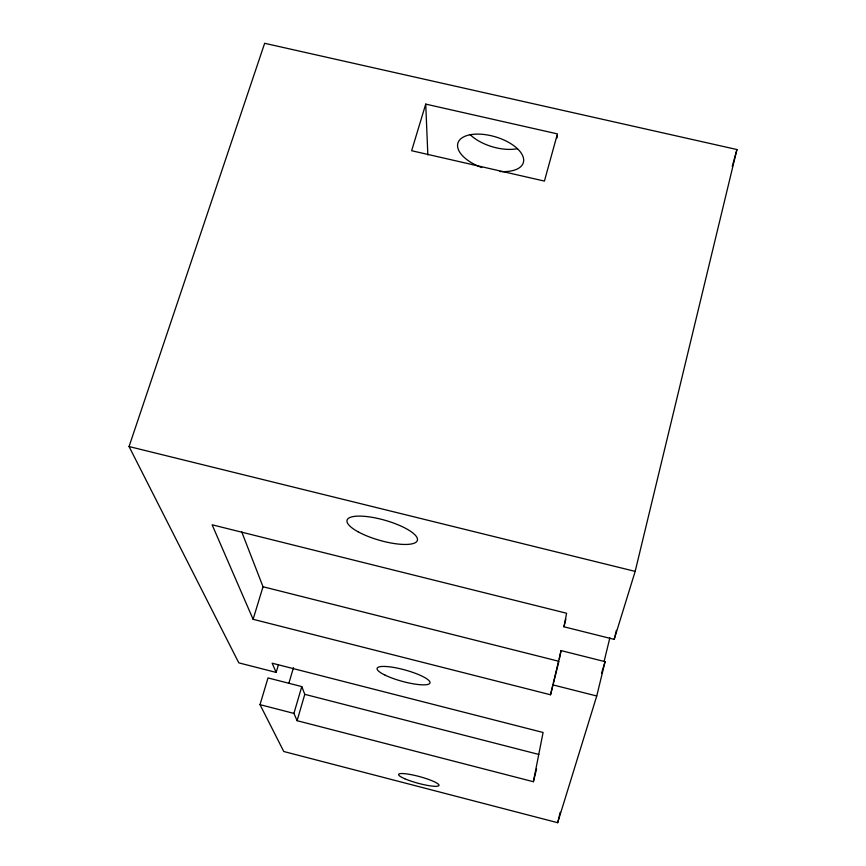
<?xml version="1.0" encoding="UTF-8"?>
<svg xmlns="http://www.w3.org/2000/svg" width="866" height="866" viewBox="0 0 866 866"><rect width="100%" height="100%" fill="white"/><g stroke="black" fill="none" stroke-linecap="round" stroke-linejoin="round"><path stroke-width="1.3" d="M557.065 137.889L557.314 135.226M550.527 694.77L561.071 650.593L605.074 661.667L596.75 695.993L557.672 822.7L283.767 751.504L260.006 704.653L268.005 677.926L301.779 686.586L293.92 713.4L297.092 720.696L533.38 781.717L543.09 732.474L272.151 663.204L276.146 672.417L238.799 662.858L129.056 446.542L264.65 43.3L736.944 149.537L635.168 571.387L614.2 639.368L563.939 626.789L566.613 613.258L212.116 524.785L253.099 619.298L550.527 694.77L552.789 685.764M559.393 658.929L561.071 650.593M614.2 639.368L616.386 630.361M557.672 822.7L560.226 812.232M604.122 661.418L609.848 637.831M563.939 626.789L565.866 619.103M553.428 683.187L558.916 661.31L263.026 586.747L241.668 531.724M533.38 781.717L536.584 768.889M732.235 166.38L736.944 149.537M297.092 720.696L304.789 694.337L301.779 686.586M288.898 683.177L293.477 667.675M276.146 672.417L278.43 664.763M425.726 104.104L411.642 150.727L544.422 181.091L557.433 133.894L425.726 104.104L427.847 154.982M601.545 673.283L605.074 661.667M253.099 619.298L263.026 586.747M129.056 446.542L635.168 571.387M552.497 684.79L596.75 695.993M304.789 694.337L538.804 754.438M260.006 704.653L293.92 713.4M517.532 148.649A34.001 17.082 16.6 0 1 470.043 134.544M481.756 167.56A34.142 16.735 16.6 0 1 463.494 136.98A34.142 16.735 16.6 0 1 517.457 148.725A34.142 16.735 16.6 0 1 499.942 171.511M358.015 531.756A36.556 10.37 16 0 0 416.535 541.759A36.556 10.37 16 0 0 372.185 517.338A36.556 10.37 16 0 0 358.015 531.756M385.186 675.199A27.441 5.856 15.4 0 0 429.255 683.848A27.441 5.856 15.4 0 0 396.141 667.881A27.441 5.856 15.4 0 0 385.186 675.199M404.736 778.74A20.914 3.399 15.2 0 0 438.402 785.96A20.914 3.399 15.2 0 0 413.266 775.081A20.914 3.399 15.2 0 0 404.736 778.74"/></g></svg>
